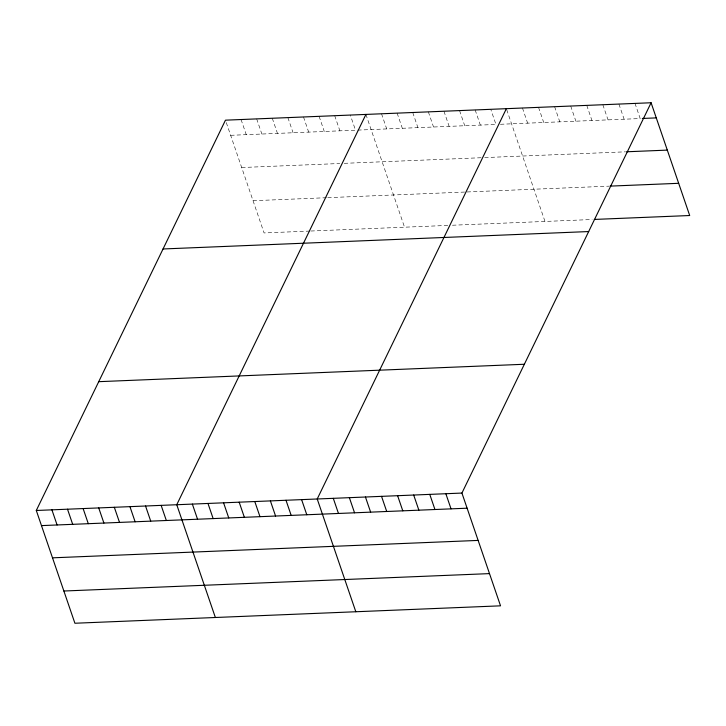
<?xml version="1.0" encoding="UTF-8"?>
<svg xmlns="http://www.w3.org/2000/svg" width="726" height="726" viewBox="0 0 726 726"><rect width="100%" height="100%" fill="white"/><g stroke="black" fill="none" stroke-linecap="round" stroke-linejoin="round"><path stroke-width="0.54" stroke-dasharray="3.63 2.72" d="M230.65 135.308L355.495 130.199L350.313 115.062M357.727 130.108L495.958 124.455L490.776 109.317M500.414 124.273L640.196 118.556L635.014 103.419M241.676 167.524L339.777 163.513M344.233 163.332L483.58 157.633M484.687 157.587L625.494 151.825M253.047 200.721L326.618 197.708M327.735 197.663L465.956 192.009M467.072 191.963L608.996 186.155M309.775 231.068L264.073 232.937L225.468 120.171M310.891 231.022L448.006 225.414M452.461 225.232L592.153 219.515M618.933 104.072L624.115 119.209M602.852 104.735L608.034 119.872M586.771 105.388L591.953 120.525M570.7 106.05L575.881 121.188M554.619 106.704L559.8 121.841M538.538 107.366L543.72 122.503M522.457 108.02L527.639 123.157M506.721 109.69L544.99 221.448M475.167 109.953L480.349 125.09M459.558 110.597L464.74 125.734M443.958 111.232L449.14 126.369M428.349 111.868L433.531 127.005M412.74 112.512L417.922 127.649M397.131 113.147L402.322 128.284M381.531 113.791L386.713 128.919M365.922 114.427L404.527 227.193M334.713 115.706L339.895 130.834M319.104 116.341L324.286 131.479M303.495 116.977L308.677 132.114M287.895 117.621L293.077 132.758M272.286 118.256L277.468 133.393M256.677 118.892L261.859 134.029M241.068 119.536L246.259 134.673"/><path stroke-width="1.09" d="M651.095 102.756L461.927 493.063L500.532 605.829L74.905 623.244L36.3 510.478L225.468 120.171L651.095 102.756L689.7 215.522L594.295 219.434M365.922 114.427L176.754 504.724L215.368 617.499M506.376 108.682L317.217 498.98L355.822 611.746M642.338 118.465L656.277 117.893M626.574 151.779L667.303 150.11M610.067 186.119L678.665 183.306M163.041 248.973L588.668 231.558M98.727 381.676L524.353 364.261M36.3 510.478L461.927 493.063M41.482 525.606L467.108 508.2M52.517 557.831L478.135 540.416M63.879 591.018L489.505 573.613M445.846 493.716L451.027 508.853M429.765 494.379L434.947 509.516M413.684 495.032L418.866 510.169M397.612 495.695L402.794 510.832M381.531 496.348L386.713 511.485M365.45 497.011L370.632 512.148M349.369 497.664L354.551 512.801M333.288 498.326L338.47 513.463M301.608 499.624L306.789 514.752M285.999 500.259L291.18 515.396M270.39 500.895L275.571 516.032M254.79 501.539L259.972 516.676M239.181 502.174L244.363 517.311M223.572 502.809L228.754 517.947M207.972 503.454L213.154 518.591M192.363 504.089L197.545 519.226M161.154 505.369L166.336 520.506M145.545 506.004L150.727 521.141M129.936 506.639L135.118 521.776M114.327 507.283L119.518 522.421M98.727 507.919L103.909 523.056M83.118 508.554L88.3 523.691M67.509 509.198L72.691 524.335M51.909 509.833L57.091 524.971"/></g></svg>
